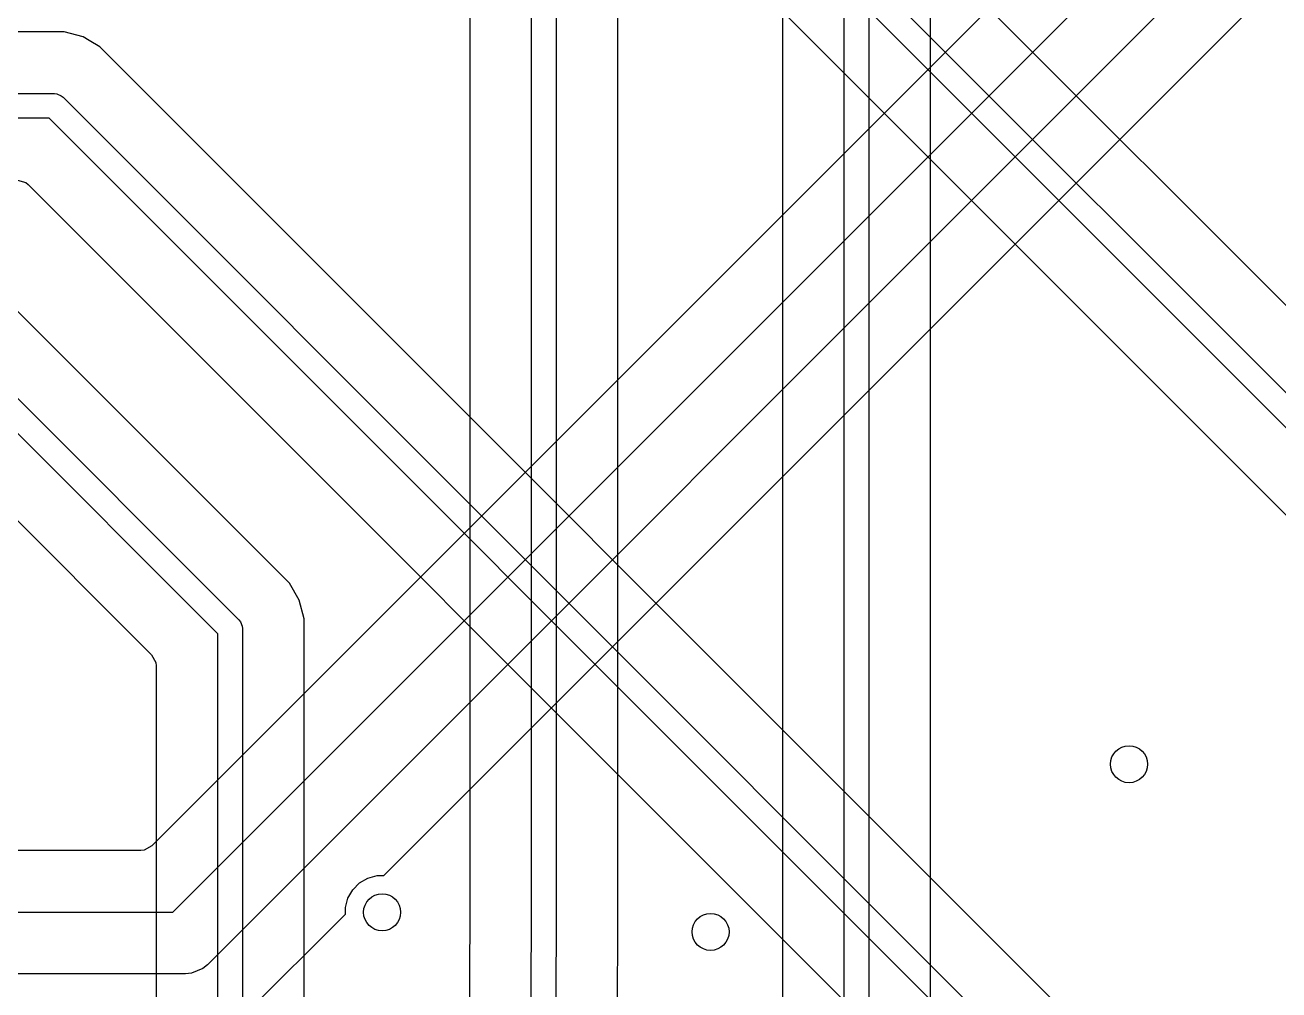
# Model space of a CAD drawing. Header units: inches. Extents: x 6.55 to 9.8, y -8.74 to -3.15.
# Drawn here: x 9.0731 to 9.4734, y -7.8299 to -7.522 of the extents above; entities that cross this region are included whole.
import ezdxf

# ---------------------------------------------------------------- set-up
doc = ezdxf.new("R2010")
doc.units = ezdxf.units.IN
doc.header["$MEASUREMENT"] = 0
doc.layers.add('Edge.Cuts', color=254, linetype='CONTINUOUS', true_color=0xd0d2cd)

msp = doc.modelspace()

# ---------------------------------------------------------------- linework, layer by layer
at = {"layer": 'Edge.Cuts', "linetype": 'CONTINUOUS'}
for p, q in [((9.33465, -7.86971), (9.33465, -6.58346)), ((9.31494, -6.58697), (9.31494, -7.85216)), ((9.34252, -6.58509), (9.34252, -7.86971)), ((8.20866, -6.77915), (9.14137, -7.71186)), ((9.13465, -7.71627), (8.20194, -6.78357)), ((9.1575, -7.70013), (8.32022, -6.86284)), ((8.84252, -7.00624), (9.62778, -7.79151)), ((9.62106, -7.79592), (8.8358, -7.01066)), ((9.23482, -7.81778), (9.23482, -7.02434)), ((9.24269, -7.02271), (9.24269, -7.81861)), ((8.82434, -7.02707), (9.59993, -7.80265)), ((9.2624, -7.8155), (9.2624, -7.02622)), ((9.21511, -7.03452), (9.21511, -7.81438)), ((9.63935, -7.7752), (8.99728, -7.13314)), ((9.36222, -7.85216), (9.36222, -7.13314)), ((9.62127, -7.27626), (9.11355, -7.78398)), ((9.12028, -7.80512), (9.63315, -7.29225)), ((9.64418, -7.30906), (9.13132, -7.82192)), ((9.18764, -7.79346), (9.56938, -7.41173)), ((9.07906, -7.52419), (8.9071, -7.52419)), ((9.07936, -7.52419), (9.07906, -7.52419)), ((9.07906, -7.52419), (9.07906, -7.52419)), ((9.08559, -7.52419), (9.07936, -7.52419)), ((9.0916, -7.5258), (9.08559, -7.52419)), ((9.09357, -7.52694), (9.0916, -7.5258)), ((9.09699, -7.52891), (9.09357, -7.52694)), ((9.09357, -7.52694), (9.09357, -7.52694)), ((9.09357, -7.52694), (9.09357, -7.52694)), ((9.10167, -7.53359), (9.09699, -7.52891)), ((9.09699, -7.52891), (9.09699, -7.52891)), ((8.92189, -7.53138), (9.11351, -7.723)), ((9.41869, -7.85061), (9.10167, -7.53359)), ((9.10167, -7.53359), (9.10167, -7.53359)), ((8.89581, -7.54389), (9.08247, -7.54389)), ((9.08247, -7.54389), (9.08324, -7.54397)), ((9.08324, -7.54397), (9.08466, -7.54455)), ((9.08466, -7.54455), (9.08526, -7.54504)), ((9.08526, -7.54504), (9.41717, -7.87695)), ((9.08084, -7.55176), (8.89659, -7.55176)), ((9.4116, -7.88252), (9.08084, -7.55176)), ((9.07066, -7.57147), (9.0733, -7.57224)), ((9.0733, -7.57224), (9.07411, -7.5729)), ((9.07411, -7.5729), (9.34261, -7.8414)), ((9.16061, -7.70552), (9.1575, -7.70013)), ((9.1575, -7.70013), (9.1575, -7.70013)), ((9.16222, -7.71153), (9.16061, -7.70552)), ((9.16061, -7.70552), (9.16061, -7.70552)), ((9.14137, -7.71186), (9.14186, -7.71245)), ((9.14186, -7.71245), (9.14244, -7.71387)), ((9.16222, -7.71815), (9.16222, -7.71153)), ((9.13465, -7.86971), (9.13465, -7.71627)), ((9.14244, -7.71387), (9.14252, -7.71464)), ((9.14252, -7.71464), (9.14252, -7.86971)), ((9.16222, -7.85216), (9.16222, -7.71815)), ((9.16222, -7.71815), (9.16222, -7.71815)), ((9.11351, -7.723), (9.11483, -7.72542)), ((9.11483, -7.72542), (9.11494, -7.72646)), ((9.11494, -7.72646), (9.11494, -7.85216)), ((9.1101, -7.78541), (8.17645, -7.78541)), ((9.11114, -7.7853), (9.1101, -7.78541)), ((9.11355, -7.78398), (9.11114, -7.7853)), ((9.18258, -7.79426), (9.18556, -7.79346)), ((9.18556, -7.79346), (9.18764, -7.79346)), ((9.17773, -7.79798), (9.17991, -7.7958)), ((9.17991, -7.7958), (9.18258, -7.79426)), ((9.17539, -7.80363), (9.17618, -7.80065)), ((9.17618, -7.80065), (9.17773, -7.79798)), ((8.15945, -7.80512), (9.12028, -7.80512)), ((9.14319, -7.83791), (9.17539, -7.80572)), ((9.17539, -7.80572), (9.17539, -7.80363)), ((9.2151, -7.81508), (9.21494, -7.81567)), ((9.21494, -7.81567), (9.21494, -7.8219)), ((9.21511, -7.81449), (9.2151, -7.81508)), ((9.21511, -7.81438), (9.21511, -7.81449)), ((9.23472, -7.81802), (9.23482, -7.81778)), ((9.2624, -7.82172), (9.2624, -7.8155)), ((9.23465, -7.81878), (9.23472, -7.81802)), ((9.23465, -7.86971), (9.23465, -7.81878)), ((9.24262, -7.81938), (9.24252, -7.81961)), ((9.24252, -7.81961), (9.24252, -7.86971)), ((9.24269, -7.81861), (9.24262, -7.81938)), ((9.26222, -7.82301), (9.26239, -7.82175)), ((9.26239, -7.82175), (9.2624, -7.82172)), ((9.12436, -7.8248), (8.16353, -7.8248)), ((9.12628, -7.82461), (9.12436, -7.8248)), ((9.12983, -7.82314), (9.12628, -7.82461)), ((9.13132, -7.82192), (9.12983, -7.82314)), ((9.12983, -7.82314), (9.12983, -7.82314)), ((9.21494, -7.8219), (9.21494, -7.8219)), ((9.21494, -7.8219), (9.21494, -7.82234)), ((9.21494, -7.82234), (9.21494, -7.85216)), ((9.26222, -7.85216), (9.26222, -7.82301))]:
    msp.add_line(p, q, dxfattribs=at)
at = {"layer": 'Edge.Cuts'}
for centre in [(9.42555, -7.7579), (9.42555, -7.7579), (9.42555, -7.7579), (9.42555, -7.7579), (9.1871, -7.80517), (9.1871, -7.80517), (9.1871, -7.80517), (9.1871, -7.80517), (9.29195, -7.81143), (9.29195, -7.81143), (9.29195, -7.81143), (9.29195, -7.81143)]:
    msp.add_circle(centre, 0.00591, dxfattribs=at)

doc.saveas('drawing.dxf')
